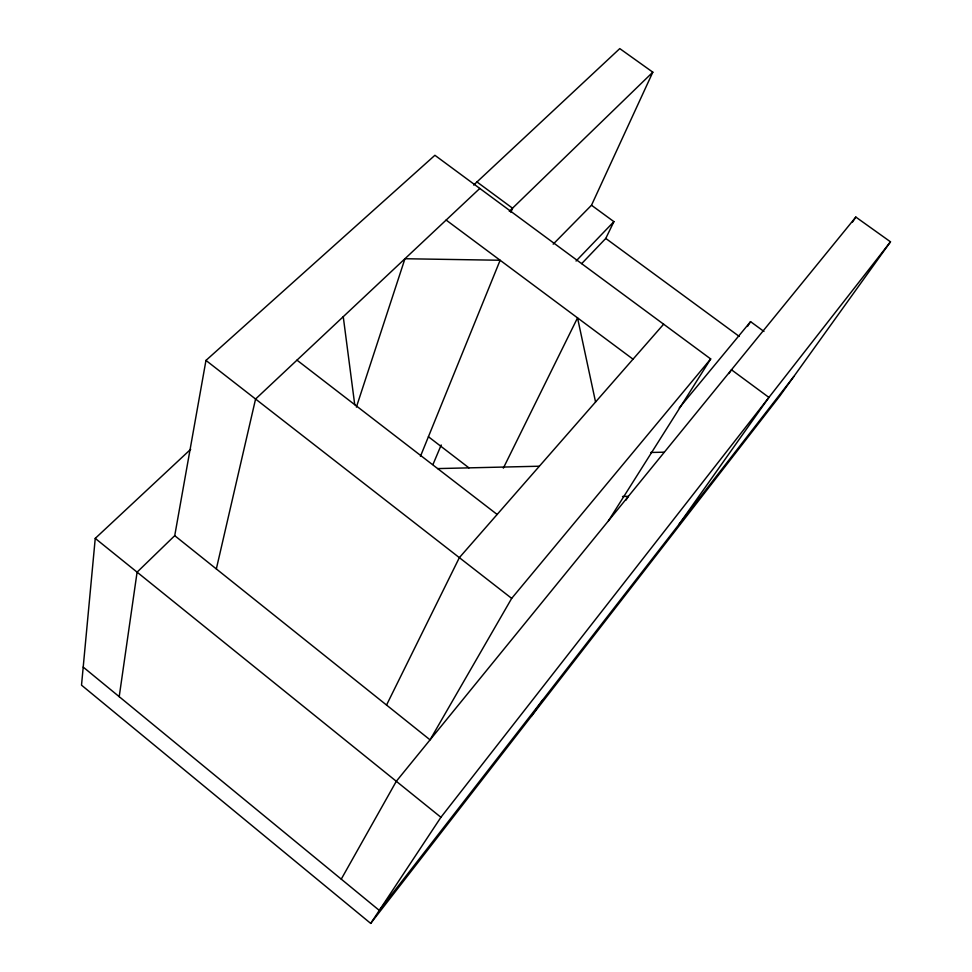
<?xml version="1.0" encoding="UTF-8"?>
<svg xmlns="http://www.w3.org/2000/svg" width="972" height="972" viewBox="0 0 972 972"><rect width="100%" height="100%" fill="white"/><g stroke="black" fill="none" stroke-linecap="round" stroke-linejoin="round"><path stroke-width="1.46" d="M190.682 449.283L95.244 538.391L81.514 685.163L370.697 923.4L779.738 396.126L890.486 241.809L855.834 217.072L396.309 781.294L341.257 879.138M119.204 696.669L137.088 572.156L174.729 535.669L205.967 360.418L434.909 155.289L710.69 358.947L608.448 520.834M216.331 568.948L255.575 399.03L479.803 188.434M356.384 407.11L404.947 258.734L500.13 260.253L420.451 456.33M510.847 212.382L512.523 208.19L476.973 181.946M432.965 464.519L441.215 444.969M553.177 244.166L591.498 205.238L652.819 72.183L619.784 48.6L473.643 185.057M581.693 263.619L605.763 238.432L613.903 221.64L591.498 205.238M503.338 468.152L577.538 317.868L595.557 401.995M386.54 705.052L459.355 557.649L663.633 324.198M710.69 358.947L511.685 598.375L430.061 739.85L174.729 535.669M625.968 500.143L628.41 496.315L622.505 496.498M747.456 326.458L750.566 321.647L763.968 331.452M728.988 373.552L731.466 369.773L768.925 397.414L678.65 524.844M370.697 923.4L440.923 817.282L890.486 241.809M852.456 222.09L855.834 217.072M531.271 716.413L542.558 700.132M793.832 376.492L379.299 910.399L83.203 667.084M679.234 407.985L750.566 321.647M576.068 261.031L613.903 221.64M509.292 211.325L652.819 72.183M437.643 468.589L539.363 466.22M650.766 452.466L664.35 452.187M605.763 238.432L739.23 336.409M446.136 220.061L633.027 359.178M428.421 436.732L468.954 467.872M296.97 360.15L497.142 514.455M205.967 360.418L511.685 598.375M95.244 538.391L440.923 817.282M343.25 316.69L354.731 404.68"/></g></svg>
